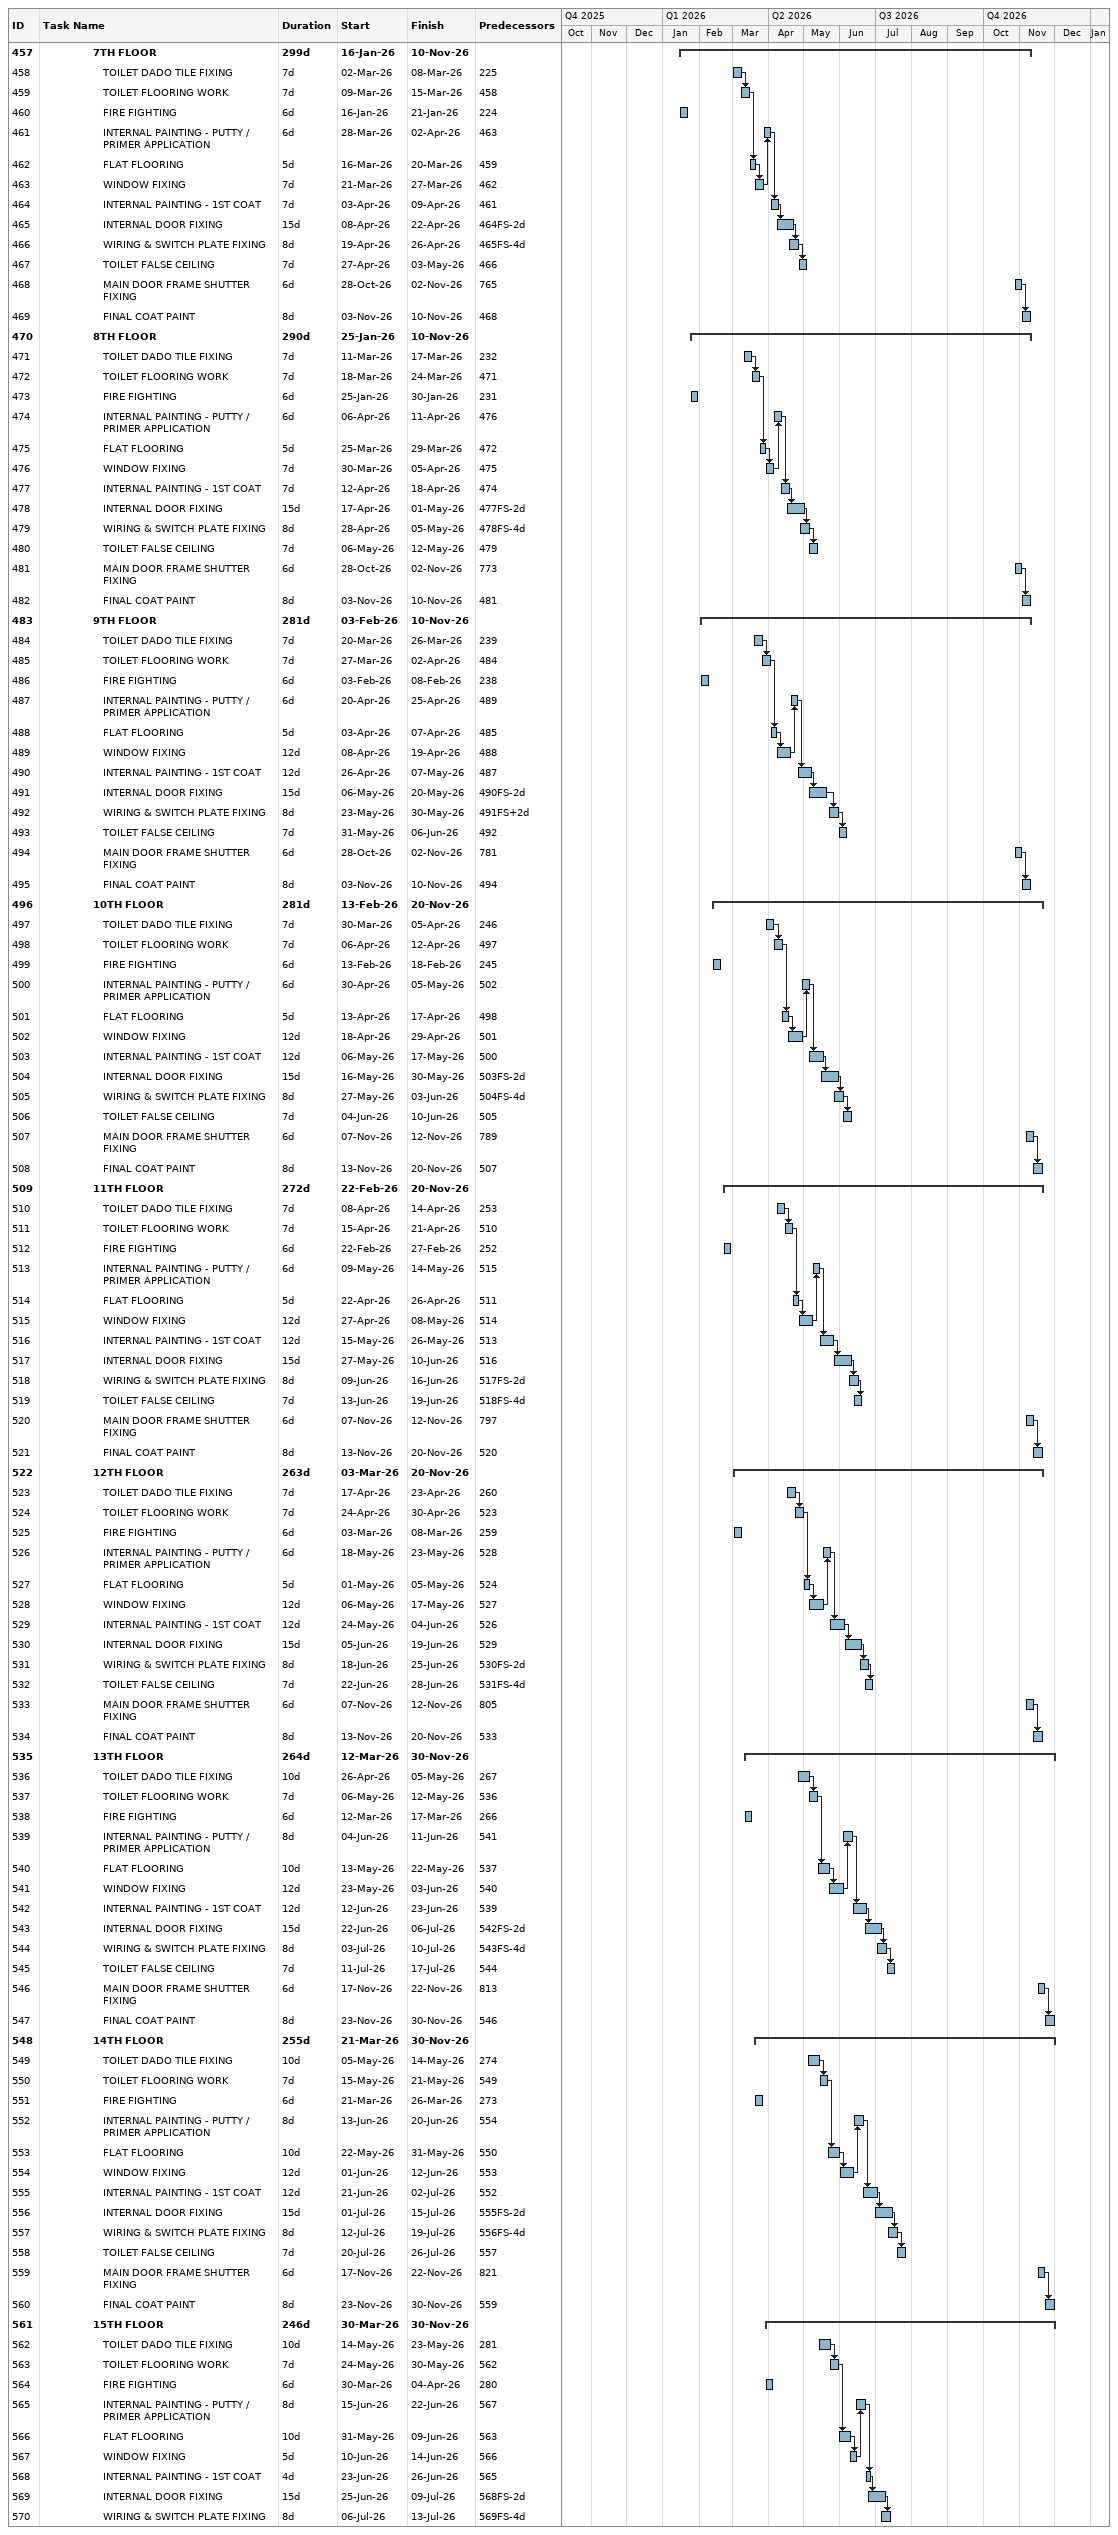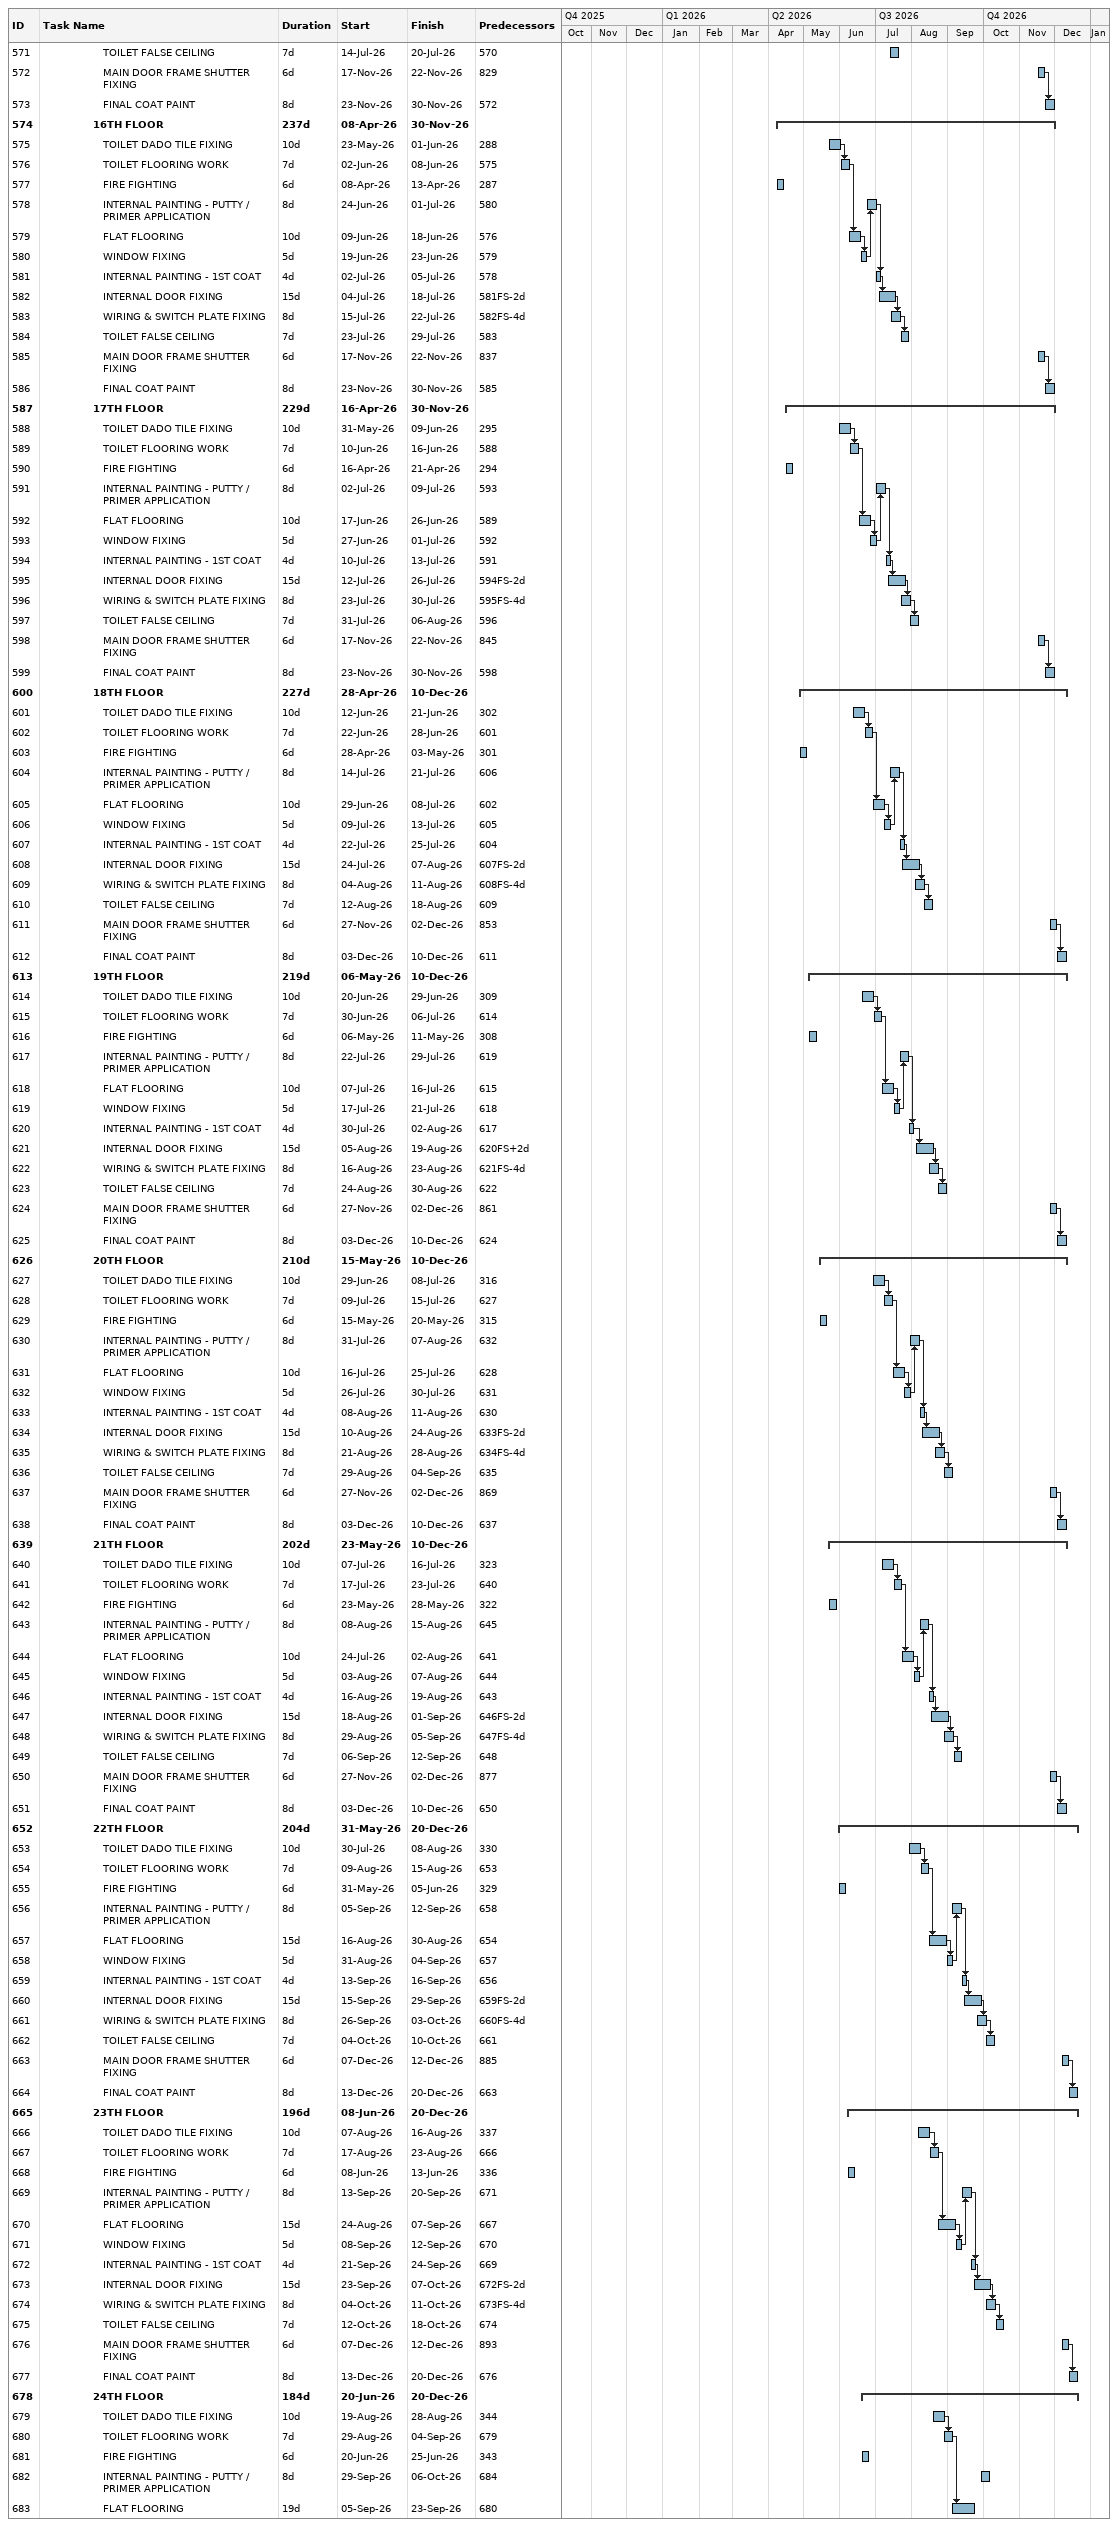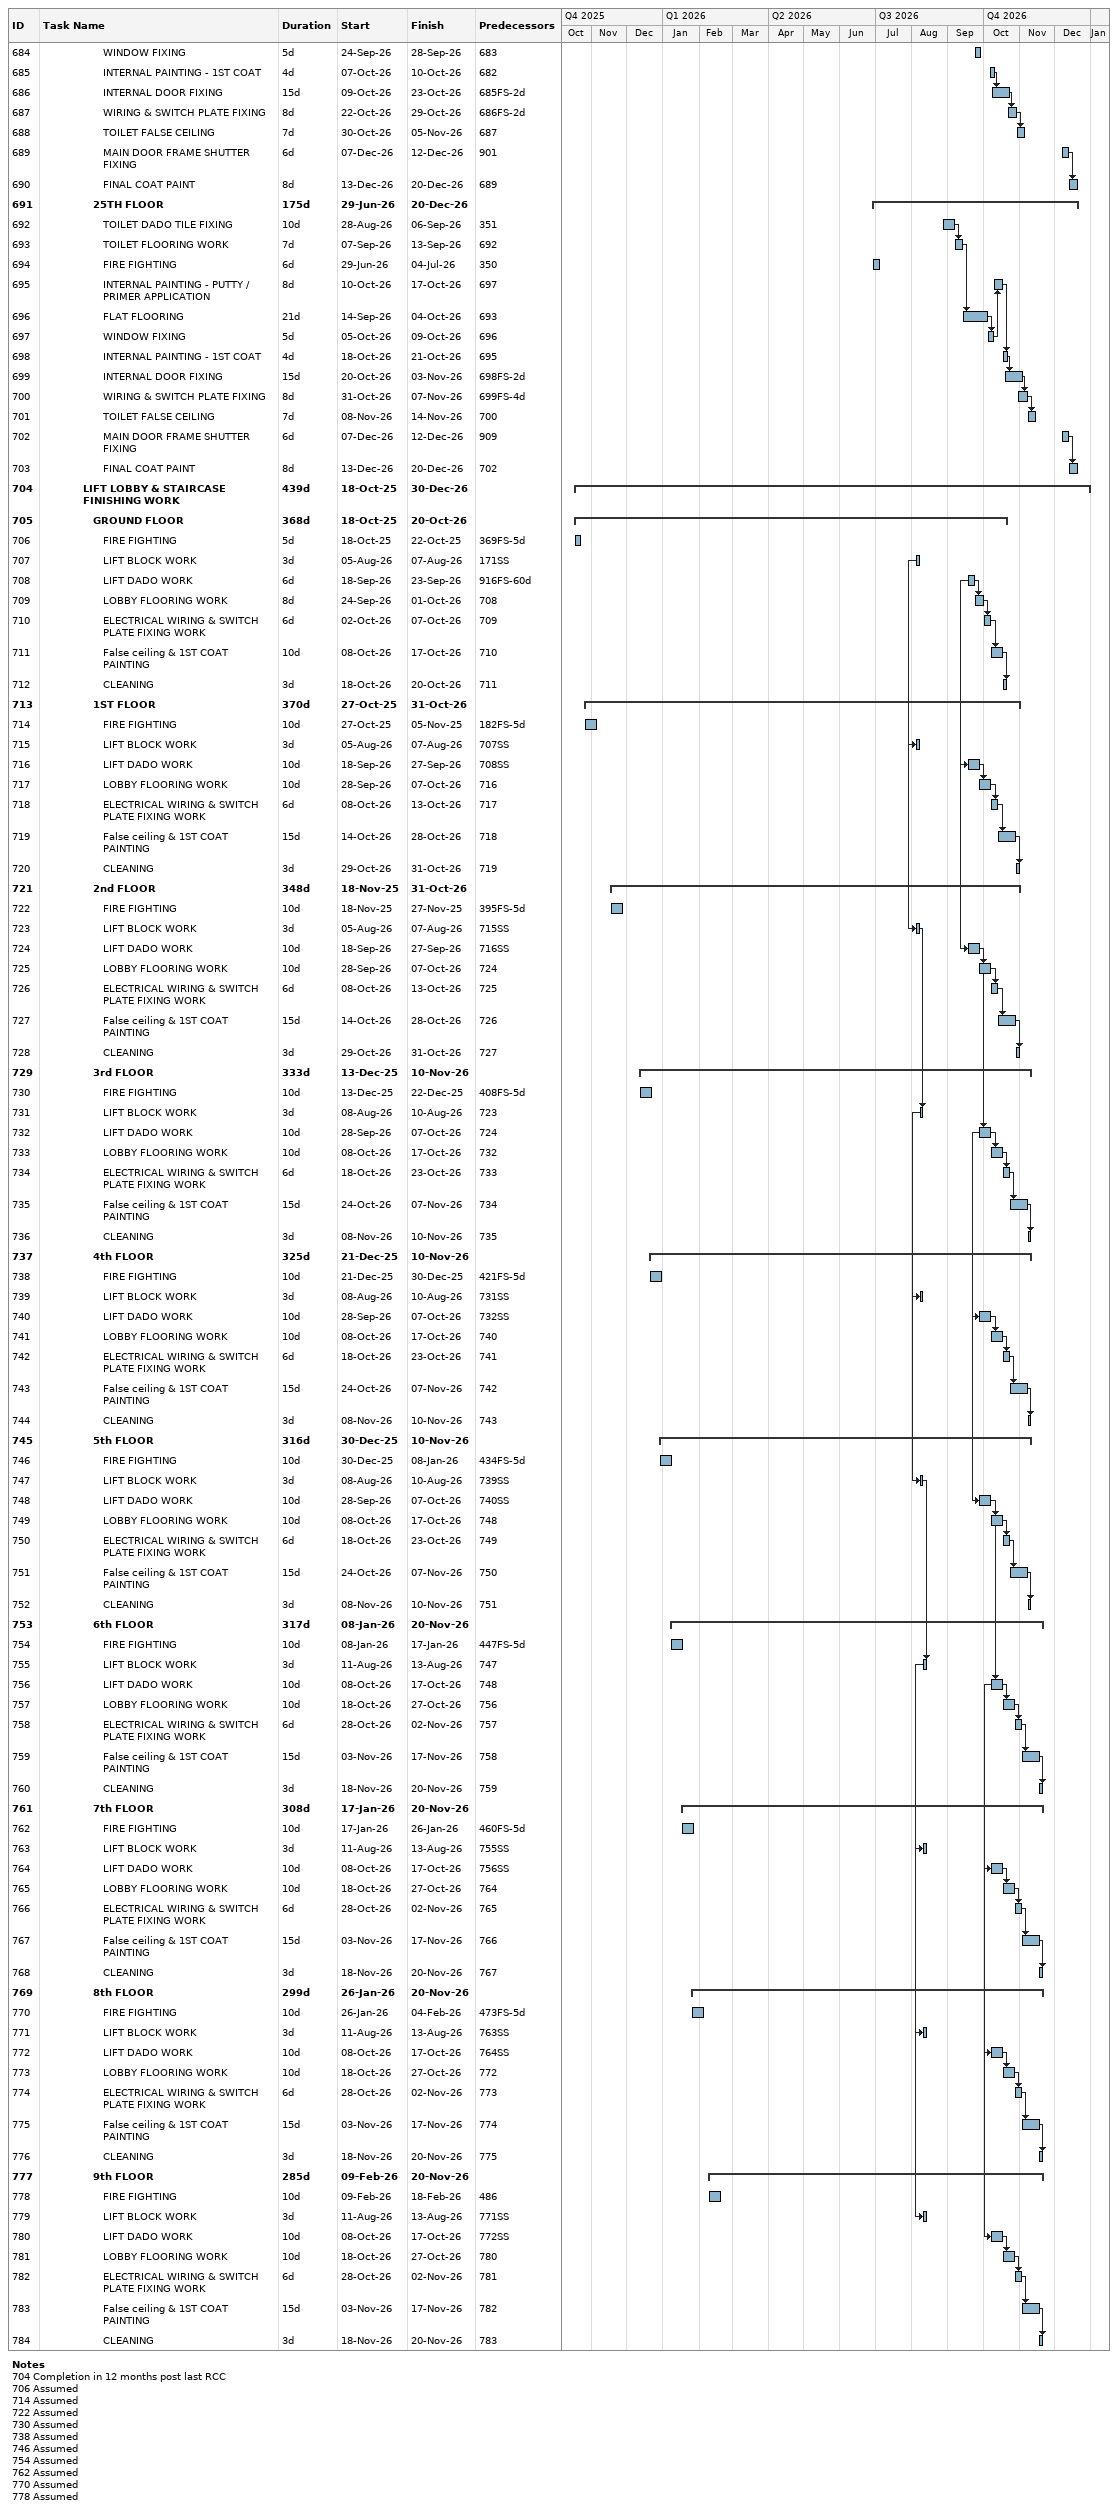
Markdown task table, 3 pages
| ID | Level | Task | Duration | Start | Finish | Predecessors |
|---|---|---|---|---|---|---|
| 457 | 6 | **7TH FLOOR** | 299d | 2026-01-16 | 2026-11-10 |  |
| 458 | 7 | TOILET DADO TILE FIXING | 7d | 2026-03-02 | 2026-03-08 | 225 |
| 459 | 7 | TOILET FLOORING WORK | 7d | 2026-03-09 | 2026-03-15 | 458 |
| 460 | 7 | FIRE FIGHTING | 6d | 2026-01-16 | 2026-01-21 | 224 |
| 461 | 7 | INTERNAL PAINTING - PUTTY / PRIMER APPLICATION | 6d | 2026-03-28 | 2026-04-02 | 463 |
| 462 | 7 | FLAT FLOORING | 5d | 2026-03-16 | 2026-03-20 | 459 |
| 463 | 7 | WINDOW FIXING | 7d | 2026-03-21 | 2026-03-27 | 462 |
| 464 | 7 | INTERNAL PAINTING - 1ST COAT | 7d | 2026-04-03 | 2026-04-09 | 461 |
| 465 | 7 | INTERNAL DOOR FIXING | 15d | 2026-04-08 | 2026-04-22 | 464FS-2d |
| 466 | 7 | WIRING & SWITCH PLATE FIXING | 8d | 2026-04-19 | 2026-04-26 | 465FS-4d |
| 467 | 7 | TOILET FALSE CEILING | 7d | 2026-04-27 | 2026-05-03 | 466 |
| 468 | 7 | MAIN DOOR FRAME SHUTTER FIXING | 6d | 2026-10-28 | 2026-11-02 | 765 |
| 469 | 7 | FINAL COAT PAINT | 8d | 2026-11-03 | 2026-11-10 | 468 |
| 470 | 6 | **8TH FLOOR** | 290d | 2026-01-25 | 2026-11-10 |  |
| 471 | 7 | TOILET DADO TILE FIXING | 7d | 2026-03-11 | 2026-03-17 | 232 |
| 472 | 7 | TOILET FLOORING WORK | 7d | 2026-03-18 | 2026-03-24 | 471 |
| 473 | 7 | FIRE FIGHTING | 6d | 2026-01-25 | 2026-01-30 | 231 |
| 474 | 7 | INTERNAL PAINTING - PUTTY / PRIMER APPLICATION | 6d | 2026-04-06 | 2026-04-11 | 476 |
| 475 | 7 | FLAT FLOORING | 5d | 2026-03-25 | 2026-03-29 | 472 |
| 476 | 7 | WINDOW FIXING | 7d | 2026-03-30 | 2026-04-05 | 475 |
| 477 | 7 | INTERNAL PAINTING - 1ST COAT | 7d | 2026-04-12 | 2026-04-18 | 474 |
| 478 | 7 | INTERNAL DOOR FIXING | 15d | 2026-04-17 | 2026-05-01 | 477FS-2d |
| 479 | 7 | WIRING & SWITCH PLATE FIXING | 8d | 2026-04-28 | 2026-05-05 | 478FS-4d |
| 480 | 7 | TOILET FALSE CEILING | 7d | 2026-05-06 | 2026-05-12 | 479 |
| 481 | 7 | MAIN DOOR FRAME SHUTTER FIXING | 6d | 2026-10-28 | 2026-11-02 | 773 |
| 482 | 7 | FINAL COAT PAINT | 8d | 2026-11-03 | 2026-11-10 | 481 |
| 483 | 6 | **9TH FLOOR** | 281d | 2026-02-03 | 2026-11-10 |  |
| 484 | 7 | TOILET DADO TILE FIXING | 7d | 2026-03-20 | 2026-03-26 | 239 |
| 485 | 7 | TOILET FLOORING WORK | 7d | 2026-03-27 | 2026-04-02 | 484 |
| 486 | 7 | FIRE FIGHTING | 6d | 2026-02-03 | 2026-02-08 | 238 |
| 487 | 7 | INTERNAL PAINTING - PUTTY / PRIMER APPLICATION | 6d | 2026-04-20 | 2026-04-25 | 489 |
| 488 | 7 | FLAT FLOORING | 5d | 2026-04-03 | 2026-04-07 | 485 |
| 489 | 7 | WINDOW FIXING | 12d | 2026-04-08 | 2026-04-19 | 488 |
| 490 | 7 | INTERNAL PAINTING - 1ST COAT | 12d | 2026-04-26 | 2026-05-07 | 487 |
| 491 | 7 | INTERNAL DOOR FIXING | 15d | 2026-05-06 | 2026-05-20 | 490FS-2d |
| 492 | 7 | WIRING & SWITCH PLATE FIXING | 8d | 2026-05-23 | 2026-05-30 | 491FS+2d |
| 493 | 7 | TOILET FALSE CEILING | 7d | 2026-05-31 | 2026-06-06 | 492 |
| 494 | 7 | MAIN DOOR FRAME SHUTTER FIXING | 6d | 2026-10-28 | 2026-11-02 | 781 |
| 495 | 7 | FINAL COAT PAINT | 8d | 2026-11-03 | 2026-11-10 | 494 |
| 496 | 6 | **10TH FLOOR** | 281d | 2026-02-13 | 2026-11-20 |  |
| 497 | 7 | TOILET DADO TILE FIXING | 7d | 2026-03-30 | 2026-04-05 | 246 |
| 498 | 7 | TOILET FLOORING WORK | 7d | 2026-04-06 | 2026-04-12 | 497 |
| 499 | 7 | FIRE FIGHTING | 6d | 2026-02-13 | 2026-02-18 | 245 |
| 500 | 7 | INTERNAL PAINTING - PUTTY / PRIMER APPLICATION | 6d | 2026-04-30 | 2026-05-05 | 502 |
| 501 | 7 | FLAT FLOORING | 5d | 2026-04-13 | 2026-04-17 | 498 |
| 502 | 7 | WINDOW FIXING | 12d | 2026-04-18 | 2026-04-29 | 501 |
| 503 | 7 | INTERNAL PAINTING - 1ST COAT | 12d | 2026-05-06 | 2026-05-17 | 500 |
| 504 | 7 | INTERNAL DOOR FIXING | 15d | 2026-05-16 | 2026-05-30 | 503FS-2d |
| 505 | 7 | WIRING & SWITCH PLATE FIXING | 8d | 2026-05-27 | 2026-06-03 | 504FS-4d |
| 506 | 7 | TOILET FALSE CEILING | 7d | 2026-06-04 | 2026-06-10 | 505 |
| 507 | 7 | MAIN DOOR FRAME SHUTTER FIXING | 6d | 2026-11-07 | 2026-11-12 | 789 |
| 508 | 7 | FINAL COAT PAINT | 8d | 2026-11-13 | 2026-11-20 | 507 |
| 509 | 6 | **11TH FLOOR** | 272d | 2026-02-22 | 2026-11-20 |  |
| 510 | 7 | TOILET DADO TILE FIXING | 7d | 2026-04-08 | 2026-04-14 | 253 |
| 511 | 7 | TOILET FLOORING WORK | 7d | 2026-04-15 | 2026-04-21 | 510 |
| 512 | 7 | FIRE FIGHTING | 6d | 2026-02-22 | 2026-02-27 | 252 |
| 513 | 7 | INTERNAL PAINTING - PUTTY / PRIMER APPLICATION | 6d | 2026-05-09 | 2026-05-14 | 515 |
| 514 | 7 | FLAT FLOORING | 5d | 2026-04-22 | 2026-04-26 | 511 |
| 515 | 7 | WINDOW FIXING | 12d | 2026-04-27 | 2026-05-08 | 514 |
| 516 | 7 | INTERNAL PAINTING - 1ST COAT | 12d | 2026-05-15 | 2026-05-26 | 513 |
| 517 | 7 | INTERNAL DOOR FIXING | 15d | 2026-05-27 | 2026-06-10 | 516 |
| 518 | 7 | WIRING & SWITCH PLATE FIXING | 8d | 2026-06-09 | 2026-06-16 | 517FS-2d |
| 519 | 7 | TOILET FALSE CEILING | 7d | 2026-06-13 | 2026-06-19 | 518FS-4d |
| 520 | 7 | MAIN DOOR FRAME SHUTTER FIXING | 6d | 2026-11-07 | 2026-11-12 | 797 |
| 521 | 7 | FINAL COAT PAINT | 8d | 2026-11-13 | 2026-11-20 | 520 |
| 522 | 6 | **12TH FLOOR** | 263d | 2026-03-03 | 2026-11-20 |  |
| 523 | 7 | TOILET DADO TILE FIXING | 7d | 2026-04-17 | 2026-04-23 | 260 |
| 524 | 7 | TOILET FLOORING WORK | 7d | 2026-04-24 | 2026-04-30 | 523 |
| 525 | 7 | FIRE FIGHTING | 6d | 2026-03-03 | 2026-03-08 | 259 |
| 526 | 7 | INTERNAL PAINTING - PUTTY / PRIMER APPLICATION | 6d | 2026-05-18 | 2026-05-23 | 528 |
| 527 | 7 | FLAT FLOORING | 5d | 2026-05-01 | 2026-05-05 | 524 |
| 528 | 7 | WINDOW FIXING | 12d | 2026-05-06 | 2026-05-17 | 527 |
| 529 | 7 | INTERNAL PAINTING - 1ST COAT | 12d | 2026-05-24 | 2026-06-04 | 526 |
| 530 | 7 | INTERNAL DOOR FIXING | 15d | 2026-06-05 | 2026-06-19 | 529 |
| 531 | 7 | WIRING & SWITCH PLATE FIXING | 8d | 2026-06-18 | 2026-06-25 | 530FS-2d |
| 532 | 7 | TOILET FALSE CEILING | 7d | 2026-06-22 | 2026-06-28 | 531FS-4d |
| 533 | 7 | MAIN DOOR FRAME SHUTTER FIXING | 6d | 2026-11-07 | 2026-11-12 | 805 |
| 534 | 7 | FINAL COAT PAINT | 8d | 2026-11-13 | 2026-11-20 | 533 |
| 535 | 6 | **13TH FLOOR** | 264d | 2026-03-12 | 2026-11-30 |  |
| 536 | 7 | TOILET DADO TILE FIXING | 10d | 2026-04-26 | 2026-05-05 | 267 |
| 537 | 7 | TOILET FLOORING WORK | 7d | 2026-05-06 | 2026-05-12 | 536 |
| 538 | 7 | FIRE FIGHTING | 6d | 2026-03-12 | 2026-03-17 | 266 |
| 539 | 7 | INTERNAL PAINTING - PUTTY / PRIMER APPLICATION | 8d | 2026-06-04 | 2026-06-11 | 541 |
| 540 | 7 | FLAT FLOORING | 10d | 2026-05-13 | 2026-05-22 | 537 |
| 541 | 7 | WINDOW FIXING | 12d | 2026-05-23 | 2026-06-03 | 540 |
| 542 | 7 | INTERNAL PAINTING - 1ST COAT | 12d | 2026-06-12 | 2026-06-23 | 539 |
| 543 | 7 | INTERNAL DOOR FIXING | 15d | 2026-06-22 | 2026-07-06 | 542FS-2d |
| 544 | 7 | WIRING & SWITCH PLATE FIXING | 8d | 2026-07-03 | 2026-07-10 | 543FS-4d |
| 545 | 7 | TOILET FALSE CEILING | 7d | 2026-07-11 | 2026-07-17 | 544 |
| 546 | 7 | MAIN DOOR FRAME SHUTTER FIXING | 6d | 2026-11-17 | 2026-11-22 | 813 |
| 547 | 7 | FINAL COAT PAINT | 8d | 2026-11-23 | 2026-11-30 | 546 |
| 548 | 6 | **14TH FLOOR** | 255d | 2026-03-21 | 2026-11-30 |  |
| 549 | 7 | TOILET DADO TILE FIXING | 10d | 2026-05-05 | 2026-05-14 | 274 |
| 550 | 7 | TOILET FLOORING WORK | 7d | 2026-05-15 | 2026-05-21 | 549 |
| 551 | 7 | FIRE FIGHTING | 6d | 2026-03-21 | 2026-03-26 | 273 |
| 552 | 7 | INTERNAL PAINTING - PUTTY / PRIMER APPLICATION | 8d | 2026-06-13 | 2026-06-20 | 554 |
| 553 | 7 | FLAT FLOORING | 10d | 2026-05-22 | 2026-05-31 | 550 |
| 554 | 7 | WINDOW FIXING | 12d | 2026-06-01 | 2026-06-12 | 553 |
| 555 | 7 | INTERNAL PAINTING - 1ST COAT | 12d | 2026-06-21 | 2026-07-02 | 552 |
| 556 | 7 | INTERNAL DOOR FIXING | 15d | 2026-07-01 | 2026-07-15 | 555FS-2d |
| 557 | 7 | WIRING & SWITCH PLATE FIXING | 8d | 2026-07-12 | 2026-07-19 | 556FS-4d |
| 558 | 7 | TOILET FALSE CEILING | 7d | 2026-07-20 | 2026-07-26 | 557 |
| 559 | 7 | MAIN DOOR FRAME SHUTTER FIXING | 6d | 2026-11-17 | 2026-11-22 | 821 |
| 560 | 7 | FINAL COAT PAINT | 8d | 2026-11-23 | 2026-11-30 | 559 |
| 561 | 6 | **15TH FLOOR** | 246d | 2026-03-30 | 2026-11-30 |  |
| 562 | 7 | TOILET DADO TILE FIXING | 10d | 2026-05-14 | 2026-05-23 | 281 |
| 563 | 7 | TOILET FLOORING WORK | 7d | 2026-05-24 | 2026-05-30 | 562 |
| 564 | 7 | FIRE FIGHTING | 6d | 2026-03-30 | 2026-04-04 | 280 |
| 565 | 7 | INTERNAL PAINTING - PUTTY / PRIMER APPLICATION | 8d | 2026-06-15 | 2026-06-22 | 567 |
| 566 | 7 | FLAT FLOORING | 10d | 2026-05-31 | 2026-06-09 | 563 |
| 567 | 7 | WINDOW FIXING | 5d | 2026-06-10 | 2026-06-14 | 566 |
| 568 | 7 | INTERNAL PAINTING - 1ST COAT | 4d | 2026-06-23 | 2026-06-26 | 565 |
| 569 | 7 | INTERNAL DOOR FIXING | 15d | 2026-06-25 | 2026-07-09 | 568FS-2d |
| 570 | 7 | WIRING & SWITCH PLATE FIXING | 8d | 2026-07-06 | 2026-07-13 | 569FS-4d |
| 571 | 7 | TOILET FALSE CEILING | 7d | 2026-07-14 | 2026-07-20 | 570 |
| 572 | 7 | MAIN DOOR FRAME SHUTTER FIXING | 6d | 2026-11-17 | 2026-11-22 | 829 |
| 573 | 7 | FINAL COAT PAINT | 8d | 2026-11-23 | 2026-11-30 | 572 |
| 574 | 6 | **16TH FLOOR** | 237d | 2026-04-08 | 2026-11-30 |  |
| 575 | 7 | TOILET DADO TILE FIXING | 10d | 2026-05-23 | 2026-06-01 | 288 |
| 576 | 7 | TOILET FLOORING WORK | 7d | 2026-06-02 | 2026-06-08 | 575 |
| 577 | 7 | FIRE FIGHTING | 6d | 2026-04-08 | 2026-04-13 | 287 |
| 578 | 7 | INTERNAL PAINTING - PUTTY / PRIMER APPLICATION | 8d | 2026-06-24 | 2026-07-01 | 580 |
| 579 | 7 | FLAT FLOORING | 10d | 2026-06-09 | 2026-06-18 | 576 |
| 580 | 7 | WINDOW FIXING | 5d | 2026-06-19 | 2026-06-23 | 579 |
| 581 | 7 | INTERNAL PAINTING - 1ST COAT | 4d | 2026-07-02 | 2026-07-05 | 578 |
| 582 | 7 | INTERNAL DOOR FIXING | 15d | 2026-07-04 | 2026-07-18 | 581FS-2d |
| 583 | 7 | WIRING & SWITCH PLATE FIXING | 8d | 2026-07-15 | 2026-07-22 | 582FS-4d |
| 584 | 7 | TOILET FALSE CEILING | 7d | 2026-07-23 | 2026-07-29 | 583 |
| 585 | 7 | MAIN DOOR FRAME SHUTTER FIXING | 6d | 2026-11-17 | 2026-11-22 | 837 |
| 586 | 7 | FINAL COAT PAINT | 8d | 2026-11-23 | 2026-11-30 | 585 |
| 587 | 6 | **17TH FLOOR** | 229d | 2026-04-16 | 2026-11-30 |  |
| 588 | 7 | TOILET DADO TILE FIXING | 10d | 2026-05-31 | 2026-06-09 | 295 |
| 589 | 7 | TOILET FLOORING WORK | 7d | 2026-06-10 | 2026-06-16 | 588 |
| 590 | 7 | FIRE FIGHTING | 6d | 2026-04-16 | 2026-04-21 | 294 |
| 591 | 7 | INTERNAL PAINTING - PUTTY / PRIMER APPLICATION | 8d | 2026-07-02 | 2026-07-09 | 593 |
| 592 | 7 | FLAT FLOORING | 10d | 2026-06-17 | 2026-06-26 | 589 |
| 593 | 7 | WINDOW FIXING | 5d | 2026-06-27 | 2026-07-01 | 592 |
| 594 | 7 | INTERNAL PAINTING - 1ST COAT | 4d | 2026-07-10 | 2026-07-13 | 591 |
| 595 | 7 | INTERNAL DOOR FIXING | 15d | 2026-07-12 | 2026-07-26 | 594FS-2d |
| 596 | 7 | WIRING & SWITCH PLATE FIXING | 8d | 2026-07-23 | 2026-07-30 | 595FS-4d |
| 597 | 7 | TOILET FALSE CEILING | 7d | 2026-07-31 | 2026-08-06 | 596 |
| 598 | 7 | MAIN DOOR FRAME SHUTTER FIXING | 6d | 2026-11-17 | 2026-11-22 | 845 |
| 599 | 7 | FINAL COAT PAINT | 8d | 2026-11-23 | 2026-11-30 | 598 |
| 600 | 6 | **18TH FLOOR** | 227d | 2026-04-28 | 2026-12-10 |  |
| 601 | 7 | TOILET DADO TILE FIXING | 10d | 2026-06-12 | 2026-06-21 | 302 |
| 602 | 7 | TOILET FLOORING WORK | 7d | 2026-06-22 | 2026-06-28 | 601 |
| 603 | 7 | FIRE FIGHTING | 6d | 2026-04-28 | 2026-05-03 | 301 |
| 604 | 7 | INTERNAL PAINTING - PUTTY / PRIMER APPLICATION | 8d | 2026-07-14 | 2026-07-21 | 606 |
| 605 | 7 | FLAT FLOORING | 10d | 2026-06-29 | 2026-07-08 | 602 |
| 606 | 7 | WINDOW FIXING | 5d | 2026-07-09 | 2026-07-13 | 605 |
| 607 | 7 | INTERNAL PAINTING - 1ST COAT | 4d | 2026-07-22 | 2026-07-25 | 604 |
| 608 | 7 | INTERNAL DOOR FIXING | 15d | 2026-07-24 | 2026-08-07 | 607FS-2d |
| 609 | 7 | WIRING & SWITCH PLATE FIXING | 8d | 2026-08-04 | 2026-08-11 | 608FS-4d |
| 610 | 7 | TOILET FALSE CEILING | 7d | 2026-08-12 | 2026-08-18 | 609 |
| 611 | 7 | MAIN DOOR FRAME SHUTTER FIXING | 6d | 2026-11-27 | 2026-12-02 | 853 |
| 612 | 7 | FINAL COAT PAINT | 8d | 2026-12-03 | 2026-12-10 | 611 |
| 613 | 6 | **19TH FLOOR** | 219d | 2026-05-06 | 2026-12-10 |  |
| 614 | 7 | TOILET DADO TILE FIXING | 10d | 2026-06-20 | 2026-06-29 | 309 |
| 615 | 7 | TOILET FLOORING WORK | 7d | 2026-06-30 | 2026-07-06 | 614 |
| 616 | 7 | FIRE FIGHTING | 6d | 2026-05-06 | 2026-05-11 | 308 |
| 617 | 7 | INTERNAL PAINTING - PUTTY / PRIMER APPLICATION | 8d | 2026-07-22 | 2026-07-29 | 619 |
| 618 | 7 | FLAT FLOORING | 10d | 2026-07-07 | 2026-07-16 | 615 |
| 619 | 7 | WINDOW FIXING | 5d | 2026-07-17 | 2026-07-21 | 618 |
| 620 | 7 | INTERNAL PAINTING - 1ST COAT | 4d | 2026-07-30 | 2026-08-02 | 617 |
| 621 | 7 | INTERNAL DOOR FIXING | 15d | 2026-08-05 | 2026-08-19 | 620FS+2d |
| 622 | 7 | WIRING & SWITCH PLATE FIXING | 8d | 2026-08-16 | 2026-08-23 | 621FS-4d |
| 623 | 7 | TOILET FALSE CEILING | 7d | 2026-08-24 | 2026-08-30 | 622 |
| 624 | 7 | MAIN DOOR FRAME SHUTTER FIXING | 6d | 2026-11-27 | 2026-12-02 | 861 |
| 625 | 7 | FINAL COAT PAINT | 8d | 2026-12-03 | 2026-12-10 | 624 |
| 626 | 6 | **20TH FLOOR** | 210d | 2026-05-15 | 2026-12-10 |  |
| 627 | 7 | TOILET DADO TILE FIXING | 10d | 2026-06-29 | 2026-07-08 | 316 |
| 628 | 7 | TOILET FLOORING WORK | 7d | 2026-07-09 | 2026-07-15 | 627 |
| 629 | 7 | FIRE FIGHTING | 6d | 2026-05-15 | 2026-05-20 | 315 |
| 630 | 7 | INTERNAL PAINTING - PUTTY / PRIMER APPLICATION | 8d | 2026-07-31 | 2026-08-07 | 632 |
| 631 | 7 | FLAT FLOORING | 10d | 2026-07-16 | 2026-07-25 | 628 |
| 632 | 7 | WINDOW FIXING | 5d | 2026-07-26 | 2026-07-30 | 631 |
| 633 | 7 | INTERNAL PAINTING - 1ST COAT | 4d | 2026-08-08 | 2026-08-11 | 630 |
| 634 | 7 | INTERNAL DOOR FIXING | 15d | 2026-08-10 | 2026-08-24 | 633FS-2d |
| 635 | 7 | WIRING & SWITCH PLATE FIXING | 8d | 2026-08-21 | 2026-08-28 | 634FS-4d |
| 636 | 7 | TOILET FALSE CEILING | 7d | 2026-08-29 | 2026-09-04 | 635 |
| 637 | 7 | MAIN DOOR FRAME SHUTTER FIXING | 6d | 2026-11-27 | 2026-12-02 | 869 |
| 638 | 7 | FINAL COAT PAINT | 8d | 2026-12-03 | 2026-12-10 | 637 |
| 639 | 6 | **21TH FLOOR** | 202d | 2026-05-23 | 2026-12-10 |  |
| 640 | 7 | TOILET DADO TILE FIXING | 10d | 2026-07-07 | 2026-07-16 | 323 |
| 641 | 7 | TOILET FLOORING WORK | 7d | 2026-07-17 | 2026-07-23 | 640 |
| 642 | 7 | FIRE FIGHTING | 6d | 2026-05-23 | 2026-05-28 | 322 |
| 643 | 7 | INTERNAL PAINTING - PUTTY / PRIMER APPLICATION | 8d | 2026-08-08 | 2026-08-15 | 645 |
| 644 | 7 | FLAT FLOORING | 10d | 2026-07-24 | 2026-08-02 | 641 |
| 645 | 7 | WINDOW FIXING | 5d | 2026-08-03 | 2026-08-07 | 644 |
| 646 | 7 | INTERNAL PAINTING - 1ST COAT | 4d | 2026-08-16 | 2026-08-19 | 643 |
| 647 | 7 | INTERNAL DOOR FIXING | 15d | 2026-08-18 | 2026-09-01 | 646FS-2d |
| 648 | 7 | WIRING & SWITCH PLATE FIXING | 8d | 2026-08-29 | 2026-09-05 | 647FS-4d |
| 649 | 7 | TOILET FALSE CEILING | 7d | 2026-09-06 | 2026-09-12 | 648 |
| 650 | 7 | MAIN DOOR FRAME SHUTTER FIXING | 6d | 2026-11-27 | 2026-12-02 | 877 |
| 651 | 7 | FINAL COAT PAINT | 8d | 2026-12-03 | 2026-12-10 | 650 |
| 652 | 6 | **22TH FLOOR** | 204d | 2026-05-31 | 2026-12-20 |  |
| 653 | 7 | TOILET DADO TILE FIXING | 10d | 2026-07-30 | 2026-08-08 | 330 |
| 654 | 7 | TOILET FLOORING WORK | 7d | 2026-08-09 | 2026-08-15 | 653 |
| 655 | 7 | FIRE FIGHTING | 6d | 2026-05-31 | 2026-06-05 | 329 |
| 656 | 7 | INTERNAL PAINTING - PUTTY / PRIMER APPLICATION | 8d | 2026-09-05 | 2026-09-12 | 658 |
| 657 | 7 | FLAT FLOORING | 15d | 2026-08-16 | 2026-08-30 | 654 |
| 658 | 7 | WINDOW FIXING | 5d | 2026-08-31 | 2026-09-04 | 657 |
| 659 | 7 | INTERNAL PAINTING - 1ST COAT | 4d | 2026-09-13 | 2026-09-16 | 656 |
| 660 | 7 | INTERNAL DOOR FIXING | 15d | 2026-09-15 | 2026-09-29 | 659FS-2d |
| 661 | 7 | WIRING & SWITCH PLATE FIXING | 8d | 2026-09-26 | 2026-10-03 | 660FS-4d |
| 662 | 7 | TOILET FALSE CEILING | 7d | 2026-10-04 | 2026-10-10 | 661 |
| 663 | 7 | MAIN DOOR FRAME SHUTTER FIXING | 6d | 2026-12-07 | 2026-12-12 | 885 |
| 664 | 7 | FINAL COAT PAINT | 8d | 2026-12-13 | 2026-12-20 | 663 |
| 665 | 6 | **23TH FLOOR** | 196d | 2026-06-08 | 2026-12-20 |  |
| 666 | 7 | TOILET DADO TILE FIXING | 10d | 2026-08-07 | 2026-08-16 | 337 |
| 667 | 7 | TOILET FLOORING WORK | 7d | 2026-08-17 | 2026-08-23 | 666 |
| 668 | 7 | FIRE FIGHTING | 6d | 2026-06-08 | 2026-06-13 | 336 |
| 669 | 7 | INTERNAL PAINTING - PUTTY / PRIMER APPLICATION | 8d | 2026-09-13 | 2026-09-20 | 671 |
| 670 | 7 | FLAT FLOORING | 15d | 2026-08-24 | 2026-09-07 | 667 |
| 671 | 7 | WINDOW FIXING | 5d | 2026-09-08 | 2026-09-12 | 670 |
| 672 | 7 | INTERNAL PAINTING - 1ST COAT | 4d | 2026-09-21 | 2026-09-24 | 669 |
| 673 | 7 | INTERNAL DOOR FIXING | 15d | 2026-09-23 | 2026-10-07 | 672FS-2d |
| 674 | 7 | WIRING & SWITCH PLATE FIXING | 8d | 2026-10-04 | 2026-10-11 | 673FS-4d |
| 675 | 7 | TOILET FALSE CEILING | 7d | 2026-10-12 | 2026-10-18 | 674 |
| 676 | 7 | MAIN DOOR FRAME SHUTTER FIXING | 6d | 2026-12-07 | 2026-12-12 | 893 |
| 677 | 7 | FINAL COAT PAINT | 8d | 2026-12-13 | 2026-12-20 | 676 |
| 678 | 6 | **24TH FLOOR** | 184d | 2026-06-20 | 2026-12-20 |  |
| 679 | 7 | TOILET DADO TILE FIXING | 10d | 2026-08-19 | 2026-08-28 | 344 |
| 680 | 7 | TOILET FLOORING WORK | 7d | 2026-08-29 | 2026-09-04 | 679 |
| 681 | 7 | FIRE FIGHTING | 6d | 2026-06-20 | 2026-06-25 | 343 |
| 682 | 7 | INTERNAL PAINTING - PUTTY / PRIMER APPLICATION | 8d | 2026-09-29 | 2026-10-06 | 684 |
| 683 | 7 | FLAT FLOORING | 19d | 2026-09-05 | 2026-09-23 | 680 |
| 684 | 7 | WINDOW FIXING | 5d | 2026-09-24 | 2026-09-28 | 683 |
| 685 | 7 | INTERNAL PAINTING - 1ST COAT | 4d | 2026-10-07 | 2026-10-10 | 682 |
| 686 | 7 | INTERNAL DOOR FIXING | 15d | 2026-10-09 | 2026-10-23 | 685FS-2d |
| 687 | 7 | WIRING & SWITCH PLATE FIXING | 8d | 2026-10-22 | 2026-10-29 | 686FS-2d |
| 688 | 7 | TOILET FALSE CEILING | 7d | 2026-10-30 | 2026-11-05 | 687 |
| 689 | 7 | MAIN DOOR FRAME SHUTTER FIXING | 6d | 2026-12-07 | 2026-12-12 | 901 |
| 690 | 7 | FINAL COAT PAINT | 8d | 2026-12-13 | 2026-12-20 | 689 |
| 691 | 6 | **25TH FLOOR** | 175d | 2026-06-29 | 2026-12-20 |  |
| 692 | 7 | TOILET DADO TILE FIXING | 10d | 2026-08-28 | 2026-09-06 | 351 |
| 693 | 7 | TOILET FLOORING WORK | 7d | 2026-09-07 | 2026-09-13 | 692 |
| 694 | 7 | FIRE FIGHTING | 6d | 2026-06-29 | 2026-07-04 | 350 |
| 695 | 7 | INTERNAL PAINTING - PUTTY / PRIMER APPLICATION | 8d | 2026-10-10 | 2026-10-17 | 697 |
| 696 | 7 | FLAT FLOORING | 21d | 2026-09-14 | 2026-10-04 | 693 |
| 697 | 7 | WINDOW FIXING | 5d | 2026-10-05 | 2026-10-09 | 696 |
| 698 | 7 | INTERNAL PAINTING - 1ST COAT | 4d | 2026-10-18 | 2026-10-21 | 695 |
| 699 | 7 | INTERNAL DOOR FIXING | 15d | 2026-10-20 | 2026-11-03 | 698FS-2d |
| 700 | 7 | WIRING & SWITCH PLATE FIXING | 8d | 2026-10-31 | 2026-11-07 | 699FS-4d |
| 701 | 7 | TOILET FALSE CEILING | 7d | 2026-11-08 | 2026-11-14 | 700 |
| 702 | 7 | MAIN DOOR FRAME SHUTTER FIXING | 6d | 2026-12-07 | 2026-12-12 | 909 |
| 703 | 7 | FINAL COAT PAINT | 8d | 2026-12-13 | 2026-12-20 | 702 |
| 704 | 5 | **LIFT LOBBY & STAIRCASE FINISHING WORK** | 439d | 2025-10-18 | 2026-12-30 |  |
| 705 | 6 | **GROUND FLOOR** | 368d | 2025-10-18 | 2026-10-20 |  |
| 706 | 7 | FIRE FIGHTING | 5d | 2025-10-18 | 2025-10-22 | 369FS-5d |
| 707 | 7 | LIFT BLOCK WORK | 3d | 2026-08-05 | 2026-08-07 | 171SS |
| 708 | 7 | LIFT DADO WORK | 6d | 2026-09-18 | 2026-09-23 | 916FS-60d |
| 709 | 7 | LOBBY FLOORING WORK | 8d | 2026-09-24 | 2026-10-01 | 708 |
| 710 | 7 | ELECTRICAL WIRING & SWITCH PLATE FIXING WORK | 6d | 2026-10-02 | 2026-10-07 | 709 |
| 711 | 7 | False ceiling & 1ST COAT PAINTING | 10d | 2026-10-08 | 2026-10-17 | 710 |
| 712 | 7 | CLEANING | 3d | 2026-10-18 | 2026-10-20 | 711 |
| 713 | 6 | **1ST FLOOR** | 370d | 2025-10-27 | 2026-10-31 |  |
| 714 | 7 | FIRE FIGHTING | 10d | 2025-10-27 | 2025-11-05 | 182FS-5d |
| 715 | 7 | LIFT BLOCK WORK | 3d | 2026-08-05 | 2026-08-07 | 707SS |
| 716 | 7 | LIFT DADO WORK | 10d | 2026-09-18 | 2026-09-27 | 708SS |
| 717 | 7 | LOBBY FLOORING WORK | 10d | 2026-09-28 | 2026-10-07 | 716 |
| 718 | 7 | ELECTRICAL WIRING & SWITCH PLATE FIXING WORK | 6d | 2026-10-08 | 2026-10-13 | 717 |
| 719 | 7 | False ceiling & 1ST COAT PAINTING | 15d | 2026-10-14 | 2026-10-28 | 718 |
| 720 | 7 | CLEANING | 3d | 2026-10-29 | 2026-10-31 | 719 |
| 721 | 6 | **2nd FLOOR** | 348d | 2025-11-18 | 2026-10-31 |  |
| 722 | 7 | FIRE FIGHTING | 10d | 2025-11-18 | 2025-11-27 | 395FS-5d |
| 723 | 7 | LIFT BLOCK WORK | 3d | 2026-08-05 | 2026-08-07 | 715SS |
| 724 | 7 | LIFT DADO WORK | 10d | 2026-09-18 | 2026-09-27 | 716SS |
| 725 | 7 | LOBBY FLOORING WORK | 10d | 2026-09-28 | 2026-10-07 | 724 |
| 726 | 7 | ELECTRICAL WIRING & SWITCH PLATE FIXING WORK | 6d | 2026-10-08 | 2026-10-13 | 725 |
| 727 | 7 | False ceiling & 1ST COAT PAINTING | 15d | 2026-10-14 | 2026-10-28 | 726 |
| 728 | 7 | CLEANING | 3d | 2026-10-29 | 2026-10-31 | 727 |
| 729 | 6 | **3rd FLOOR** | 333d | 2025-12-13 | 2026-11-10 |  |
| 730 | 7 | FIRE FIGHTING | 10d | 2025-12-13 | 2025-12-22 | 408FS-5d |
| 731 | 7 | LIFT BLOCK WORK | 3d | 2026-08-08 | 2026-08-10 | 723 |
| 732 | 7 | LIFT DADO WORK | 10d | 2026-09-28 | 2026-10-07 | 724 |
| 733 | 7 | LOBBY FLOORING WORK | 10d | 2026-10-08 | 2026-10-17 | 732 |
| 734 | 7 | ELECTRICAL WIRING & SWITCH PLATE FIXING WORK | 6d | 2026-10-18 | 2026-10-23 | 733 |
| 735 | 7 | False ceiling & 1ST COAT PAINTING | 15d | 2026-10-24 | 2026-11-07 | 734 |
| 736 | 7 | CLEANING | 3d | 2026-11-08 | 2026-11-10 | 735 |
| 737 | 6 | **4th FLOOR** | 325d | 2025-12-21 | 2026-11-10 |  |
| 738 | 7 | FIRE FIGHTING | 10d | 2025-12-21 | 2025-12-30 | 421FS-5d |
| 739 | 7 | LIFT BLOCK WORK | 3d | 2026-08-08 | 2026-08-10 | 731SS |
| 740 | 7 | LIFT DADO WORK | 10d | 2026-09-28 | 2026-10-07 | 732SS |
| 741 | 7 | LOBBY FLOORING WORK | 10d | 2026-10-08 | 2026-10-17 | 740 |
| 742 | 7 | ELECTRICAL WIRING & SWITCH PLATE FIXING WORK | 6d | 2026-10-18 | 2026-10-23 | 741 |
| 743 | 7 | False ceiling & 1ST COAT PAINTING | 15d | 2026-10-24 | 2026-11-07 | 742 |
| 744 | 7 | CLEANING | 3d | 2026-11-08 | 2026-11-10 | 743 |
| 745 | 6 | **5th FLOOR** | 316d | 2025-12-30 | 2026-11-10 |  |
| 746 | 7 | FIRE FIGHTING | 10d | 2025-12-30 | 2026-01-08 | 434FS-5d |
| 747 | 7 | LIFT BLOCK WORK | 3d | 2026-08-08 | 2026-08-10 | 739SS |
| 748 | 7 | LIFT DADO WORK | 10d | 2026-09-28 | 2026-10-07 | 740SS |
| 749 | 7 | LOBBY FLOORING WORK | 10d | 2026-10-08 | 2026-10-17 | 748 |
| 750 | 7 | ELECTRICAL WIRING & SWITCH PLATE FIXING WORK | 6d | 2026-10-18 | 2026-10-23 | 749 |
| 751 | 7 | False ceiling & 1ST COAT PAINTING | 15d | 2026-10-24 | 2026-11-07 | 750 |
| 752 | 7 | CLEANING | 3d | 2026-11-08 | 2026-11-10 | 751 |
| 753 | 6 | **6th FLOOR** | 317d | 2026-01-08 | 2026-11-20 |  |
| 754 | 7 | FIRE FIGHTING | 10d | 2026-01-08 | 2026-01-17 | 447FS-5d |
| 755 | 7 | LIFT BLOCK WORK | 3d | 2026-08-11 | 2026-08-13 | 747 |
| 756 | 7 | LIFT DADO WORK | 10d | 2026-10-08 | 2026-10-17 | 748 |
| 757 | 7 | LOBBY FLOORING WORK | 10d | 2026-10-18 | 2026-10-27 | 756 |
| 758 | 7 | ELECTRICAL WIRING & SWITCH PLATE FIXING WORK | 6d | 2026-10-28 | 2026-11-02 | 757 |
| 759 | 7 | False ceiling & 1ST COAT PAINTING | 15d | 2026-11-03 | 2026-11-17 | 758 |
| 760 | 7 | CLEANING | 3d | 2026-11-18 | 2026-11-20 | 759 |
| 761 | 6 | **7th FLOOR** | 308d | 2026-01-17 | 2026-11-20 |  |
| 762 | 7 | FIRE FIGHTING | 10d | 2026-01-17 | 2026-01-26 | 460FS-5d |
| 763 | 7 | LIFT BLOCK WORK | 3d | 2026-08-11 | 2026-08-13 | 755SS |
| 764 | 7 | LIFT DADO WORK | 10d | 2026-10-08 | 2026-10-17 | 756SS |
| 765 | 7 | LOBBY FLOORING WORK | 10d | 2026-10-18 | 2026-10-27 | 764 |
| 766 | 7 | ELECTRICAL WIRING & SWITCH PLATE FIXING WORK | 6d | 2026-10-28 | 2026-11-02 | 765 |
| 767 | 7 | False ceiling & 1ST COAT PAINTING | 15d | 2026-11-03 | 2026-11-17 | 766 |
| 768 | 7 | CLEANING | 3d | 2026-11-18 | 2026-11-20 | 767 |
| 769 | 6 | **8th FLOOR** | 299d | 2026-01-26 | 2026-11-20 |  |
| 770 | 7 | FIRE FIGHTING | 10d | 2026-01-26 | 2026-02-04 | 473FS-5d |
| 771 | 7 | LIFT BLOCK WORK | 3d | 2026-08-11 | 2026-08-13 | 763SS |
| 772 | 7 | LIFT DADO WORK | 10d | 2026-10-08 | 2026-10-17 | 764SS |
| 773 | 7 | LOBBY FLOORING WORK | 10d | 2026-10-18 | 2026-10-27 | 772 |
| 774 | 7 | ELECTRICAL WIRING & SWITCH PLATE FIXING WORK | 6d | 2026-10-28 | 2026-11-02 | 773 |
| 775 | 7 | False ceiling & 1ST COAT PAINTING | 15d | 2026-11-03 | 2026-11-17 | 774 |
| 776 | 7 | CLEANING | 3d | 2026-11-18 | 2026-11-20 | 775 |
| 777 | 6 | **9th FLOOR** | 285d | 2026-02-09 | 2026-11-20 |  |
| 778 | 7 | FIRE FIGHTING | 10d | 2026-02-09 | 2026-02-18 | 486 |
| 779 | 7 | LIFT BLOCK WORK | 3d | 2026-08-11 | 2026-08-13 | 771SS |
| 780 | 7 | LIFT DADO WORK | 10d | 2026-10-08 | 2026-10-17 | 772SS |
| 781 | 7 | LOBBY FLOORING WORK | 10d | 2026-10-18 | 2026-10-27 | 780 |
| 782 | 7 | ELECTRICAL WIRING & SWITCH PLATE FIXING WORK | 6d | 2026-10-28 | 2026-11-02 | 781 |
| 783 | 7 | False ceiling & 1ST COAT PAINTING | 15d | 2026-11-03 | 2026-11-17 | 782 |
| 784 | 7 | CLEANING | 3d | 2026-11-18 | 2026-11-20 | 783 |

Notes
- 704: Completion in 12 months post last RCC
- 706: Assumed
- 714: Assumed
- 722: Assumed
- 730: Assumed
- 738: Assumed
- 746: Assumed
- 754: Assumed
- 762: Assumed
- 770: Assumed
- 778: Assumed
